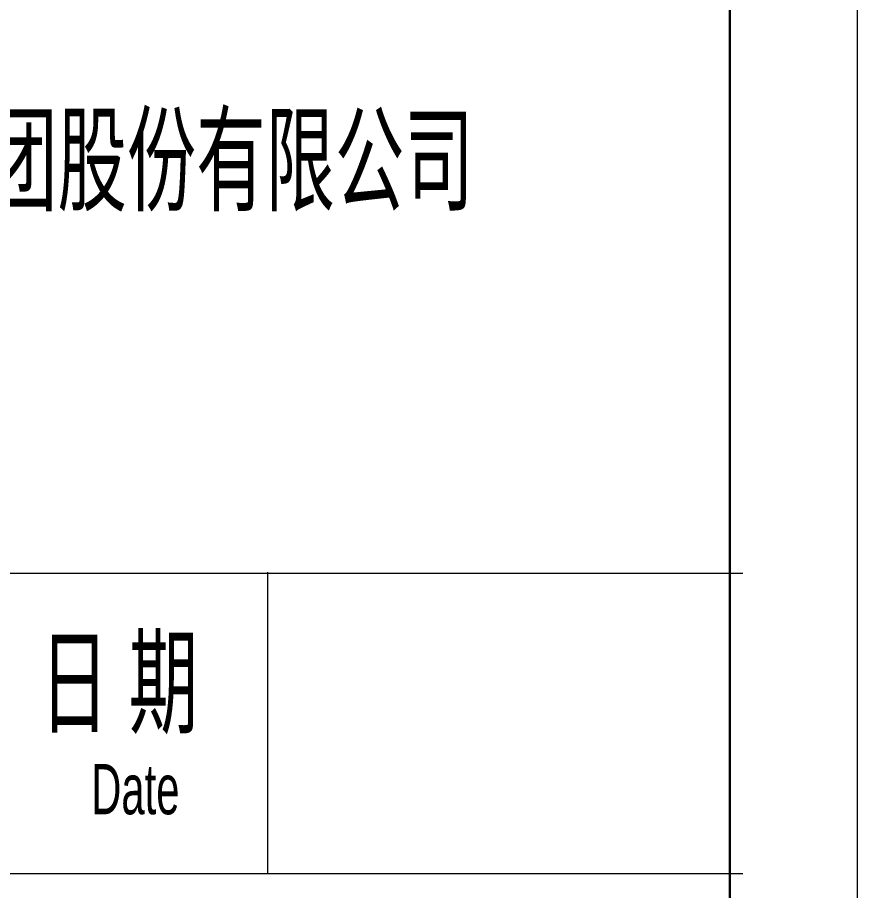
# Model space of a CAD drawing. Header units: millimetres. Extents: x 2 to 599, y 5 to 425.
# Drawn here: x 569.51 to 599, y 222.72 to 253.38 of the extents above; entities that cross this region are included whole.
import ezdxf

# ---------------------------------------------------------------- set-up
doc = ezdxf.new("R2010")
doc.units = ezdxf.units.MM
doc.linetypes.add('XKITLINE00', pattern=[0])
doc.layers.add('DrawingSheet', color=5, linetype='Continuous', lineweight=0)
doc.layers.add('OtherObjectType', color=1, linetype='Continuous', lineweight=0)
doc.styles.add('$TD_AUDIT_GENERATED_(24B)', font='ARIAL.TTF')

# ---------------------------------------------------------------- blocks, each defined once
blk = doc.blocks.new('*A47')
at = {"layer": 'DrawingSheet', "color": 5, "linetype": 'XKITLINE00', "lineweight": 0}
blk.add_line((599, 5), (599, 425), dxfattribs=at)
blk = doc.blocks.new('*A49')
at = {"layer": 'OtherObjectType', "color": 7, "linetype": 'XKITLINE00', "lineweight": 0}
for p, q in [((599, 5), (599, 425)), ((594.5, 420.5), (594.5, 14)), ((594.531, 420.349), (594.531, 9.651)), ((540.9, 233.872), (594.969, 233.872)), ((578.3, 223.3), (578.3, 233.9)), ((540.9, 223.315), (594.969, 223.315))]:
    blk.add_line(p, q, dxfattribs=at)
at = {"layer": 'OtherObjectType', "color": 7, "style": '$TD_AUDIT_GENERATED_(24B)', "width": 0.595}
for s, height, p in [('广东省建筑设计研究院集团股份有限公司', 3, (541.7, 246.9)), ('日 期', 3, (570.292, 228.548)), ('Date', 1.7658, (572.1, 225.4))]:
    blk.add_text(s, height=height, dxfattribs=at).set_placement(p)
blk = doc.blocks.new('*A51')
at = {"layer": 'OtherObjectType', "color": 7, "linetype": 'XKITLINE00', "lineweight": 0}
for p, q in [((599, 5), (599, 425)), ((594.5, 420.5), (594.5, 14)), ((594.531, 420.349), (594.531, 9.651)), ((540.9, 233.872), (594.969, 233.872)), ((578.3, 223.3), (578.3, 233.9)), ((540.9, 223.315), (594.969, 223.315))]:
    blk.add_line(p, q, dxfattribs=at)
at = {"layer": 'OtherObjectType', "color": 7, "style": '$TD_AUDIT_GENERATED_(24B)', "width": 0.595}
for s, height, p in [('广东省建筑设计研究院集团股份有限公司', 3, (541.7, 246.9)), ('日 期', 3, (570.292, 228.548)), ('Date', 1.7658, (572.1, 225.4))]:
    blk.add_text(s, height=height, dxfattribs=at).set_placement(p)

msp = doc.modelspace()

# ---------------------------------------------------------------- block references
at = {"lineweight": 0}
for name in ['*A47', '*A49', '*A51']:
    msp.add_blockref(name, (0, 0), dxfattribs=at)

doc.saveas('drawing.dxf')
